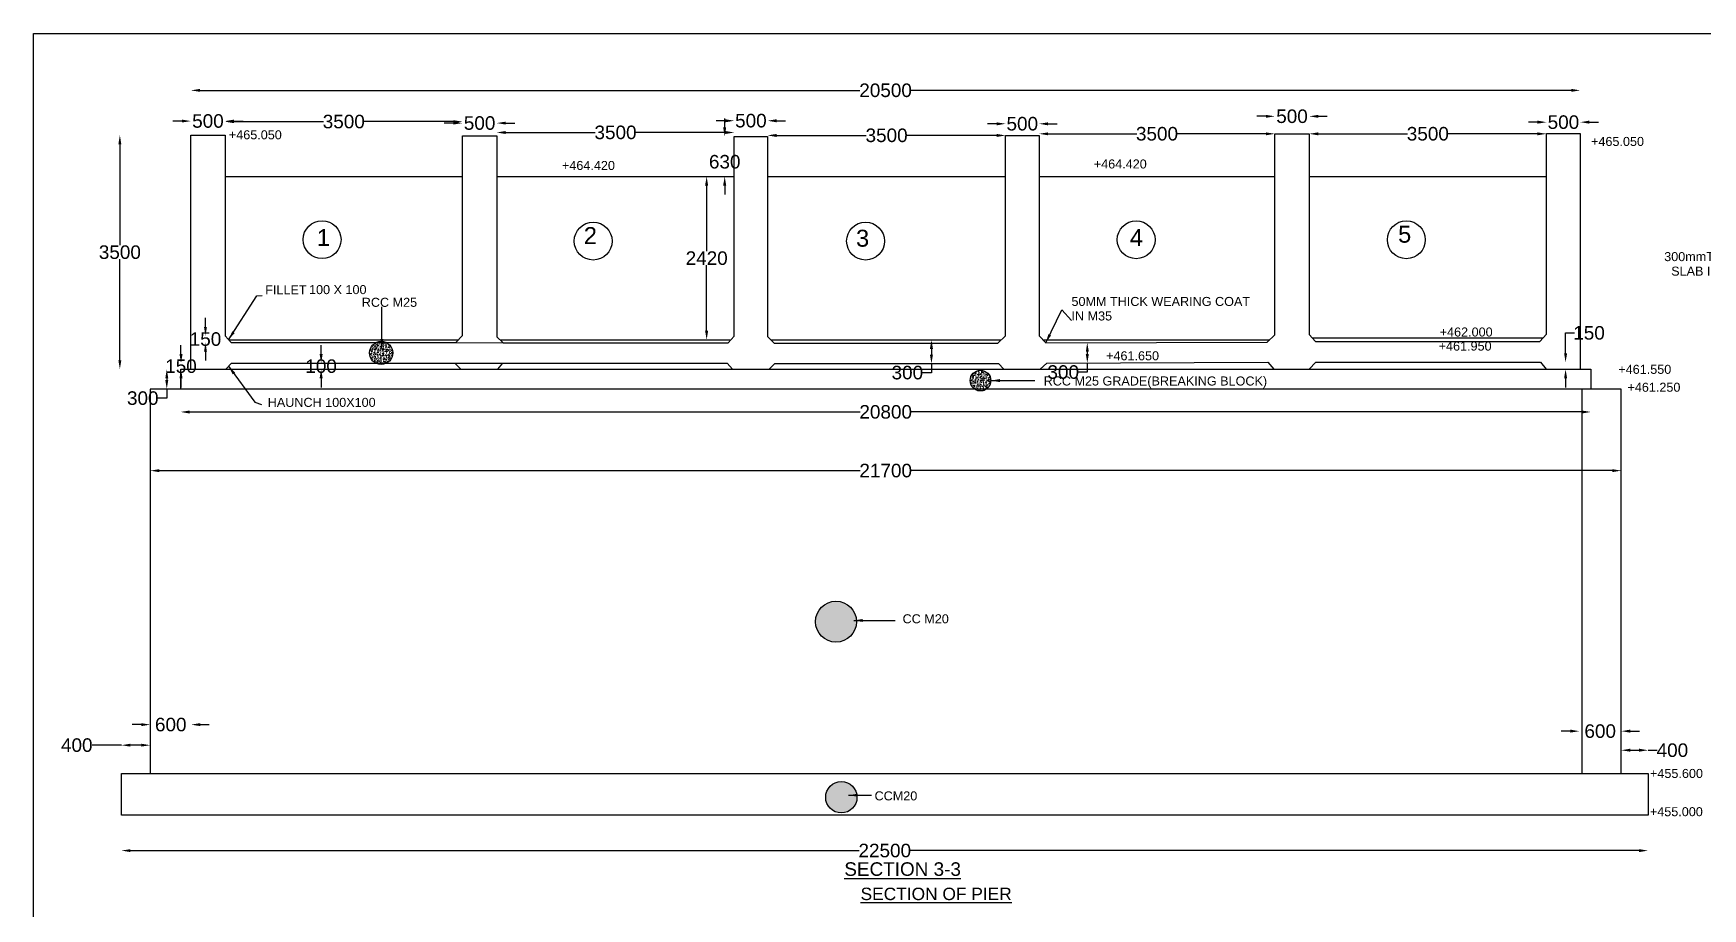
# Model space of a CAD drawing. Header units: inches. Extents: x 20490 to 23687, y 63 to 1928.
# Drawn here: x 20490 to 21970, y 1153 to 1928 of the extents above; entities that cross this region are included whole.
import ezdxf

# ---------------------------------------------------------------- set-up
doc = ezdxf.new("R2010")
doc.units = ezdxf.units.IN
doc.header["$MEASUREMENT"] = 0
doc.layers.add('DIMENSIONS', color=255, linetype='Continuous')
doc.layers.add('TEXT', color=1, linetype='Continuous')
doc.styles.get("Standard").update_dxf_attribs({"font": 'arial.ttf', "height": 12})
doc.dimstyles.get("Standard").update_dxf_attribs({"dimtxt": 12, "dimasz": 8, "dimexe": 0.18, "dimexo": 0.0625, "dimgap": 0.09, "dimtad": 0, "dimtih": 1, "dimtoh": 1, "dimdec": 4, "dimzin": 0, "dimdsep": 46, "dimtxsty": 'Standard', "dimcen": 0.09, "dimse1": 1, "dimse2": 1, "dimadec": 0, "dimazin": 0, "dimtfac": 1, "dimtdec": 4, "dimtofl": 0, "dimtmove": 0, "dimatfit": 3, "dimfxl": 1, "dimtolj": 1, "dimtzin": 0, "dimarcsym": 0})
pattern_1 = [(50, (0, 0), (3.5863009, -0.31376067), [0.375, -4.125]), (355, (0, 0), (-0.69375667, 3.7609607), [0.3, -3.3]), (100.4514, (0.299, -0.026), (2.8925469, 3.4471977), [0.31870095, -3.50571056]), (46.1842, (0, 1), (5.3362052, -0.8275951), [0.5625, -6.1875]), (96.6356, (0.4447, 0.931), (4.6733135, 4.8705894), [0.4780514, -5.258565]), (351.1842, (0, 1), (4.6733097, 4.870593), [0.45, -4.95]), (21, (0.5, 0.75), (2.98453526, -2.01309445), [0.375, -4.125]), (326, (0.5, 0.75), (1.21657666, 3.6257502), [0.3, -3.3]), (71.4514, (0.7487, 0.5822), (4.20111314, 1.6126525), [0.31870095, -3.50571056]), (37.5, (0, 0), (0.06079928, 1.66446927), [0, -3.26, 0, -3.35, 0, -3.3125]), (7.5, (0, 0), (1.31534769, 1.97205856), [0, -1.91, 0, -3.185, 0, -1.2625]), (327.5, (-1.115, 0), (2.66911218, -0.11277436), [0, -1.25, 0, -3.9, 0, -5.175]), (317.5, (-1.615, 0), (2.91593085, 0.5005249), [0, -1.625, 0, -2.59, 0, -3.675])]

# ---------------------------------------------------------------- blocks, each defined once
blk = doc.blocks.new('*D1')
at = {"layer": 'Defpoints', "color": 0, "transparency": 16777216}
for p in [(20660.1, 1850.7), (20629.8, 1838.2), (20660.1, 1838.2)]:
    blk.add_point(p, dxfattribs=at)
at = {"layer": 'DIMENSIONS', "color": 0, "lineweight": -2, "transparency": 16777216}
for p, q in [((20621.8, 1850.7), (20613.8, 1850.7)), ((20668.1, 1850.7), (20676.1, 1850.7))]:
    blk.add_line(p, q, dxfattribs=at)
at = {"layer": 'DIMENSIONS', "color": 0, "transparency": 16777216}
for points in [[(20621.8, 1852), (20621.8, 1849.4), (20629.8, 1850.7)], [(20668.1, 1852), (20668.1, 1849.4), (20660.1, 1850.7)]]:
    blk.add_solid(points, dxfattribs=at)
at = {"layer": 'DIMENSIONS', "color": 0, "transparency": 16777216, "insert": (20644.9, 1850.7), "char_height": 12, "attachment_point": 5}
blk.add_mtext('\\A1;500', dxfattribs=at)
blk = doc.blocks.new('*D2')
at = {"layer": 'Defpoints', "color": 0, "transparency": 16777216}
for p in [(20870.4, 1850.2), (20660.1, 1838.2), (20870.4, 1837.5)]:
    blk.add_point(p, dxfattribs=at)
at = {"layer": 'DIMENSIONS', "color": 0, "lineweight": -2, "transparency": 16777216}
for p, q in [((20668.1, 1850.2), (20747.3, 1850.2)), ((20862.4, 1850.2), (20783.2, 1850.2))]:
    blk.add_line(p, q, dxfattribs=at)
at = {"layer": 'DIMENSIONS', "color": 0, "transparency": 16777216}
for points in [[(20668.1, 1851.5), (20668.1, 1848.8), (20660.1, 1850.2)], [(20862.4, 1851.5), (20862.4, 1848.8), (20870.4, 1850.2)]]:
    blk.add_solid(points, dxfattribs=at)
at = {"layer": 'DIMENSIONS', "color": 0, "transparency": 16777216, "insert": (20765.3, 1850.2), "char_height": 12, "attachment_point": 5}
blk.add_mtext('\\A1;3500', dxfattribs=at)
blk = doc.blocks.new('*D3')
at = {"layer": 'Defpoints', "color": 0, "transparency": 16777216}
for p in [(20870.4, 1837.6), (20900.9, 1848.9), (20900.9, 1837.5)]:
    blk.add_point(p, dxfattribs=at)
at = {"layer": 'DIMENSIONS', "color": 0, "lineweight": -2, "transparency": 16777216}
for p, q in [((20862.4, 1848.9), (20854.4, 1848.9)), ((20908.9, 1848.9), (20916.9, 1848.9))]:
    blk.add_line(p, q, dxfattribs=at)
at = {"layer": 'DIMENSIONS', "color": 0, "transparency": 16777216}
for points in [[(20862.4, 1850.2), (20862.4, 1847.6), (20870.4, 1848.9)], [(20908.9, 1850.2), (20908.9, 1847.6), (20900.9, 1848.9)]]:
    blk.add_solid(points, dxfattribs=at)
at = {"layer": 'DIMENSIONS', "color": 0, "transparency": 16777216, "insert": (20885.7, 1848.9), "char_height": 12, "attachment_point": 5}
blk.add_mtext('\\A1;500', dxfattribs=at)
blk = doc.blocks.new('*D4')
at = {"layer": 'Defpoints', "color": 0, "transparency": 16777216}
for p in [(20900.9, 1837.5), (21111.5, 1840.6), (21111.5, 1837.5)]:
    blk.add_point(p, dxfattribs=at)
at = {"layer": 'DIMENSIONS', "color": 0, "lineweight": -2, "transparency": 16777216}
for p, q in [((20908.9, 1840.6), (20988.2, 1840.6)), ((21103.5, 1840.6), (21024.2, 1840.6))]:
    blk.add_line(p, q, dxfattribs=at)
at = {"layer": 'DIMENSIONS', "color": 0, "transparency": 16777216}
for points in [[(20908.9, 1841.9), (20908.9, 1839.2), (20900.9, 1840.6)], [(21103.5, 1841.9), (21103.5, 1839.2), (21111.5, 1840.6)]]:
    blk.add_solid(points, dxfattribs=at)
at = {"layer": 'DIMENSIONS', "color": 0, "transparency": 16777216, "insert": (21006.2, 1840.6), "char_height": 12, "attachment_point": 5}
blk.add_mtext('\\A1;3500', dxfattribs=at)
blk = doc.blocks.new('*D5')
at = {"layer": 'Defpoints', "color": 0, "transparency": 16777216}
for p in [(21141, 1851), (21111.5, 1837.1), (21141, 1837.1)]:
    blk.add_point(p, dxfattribs=at)
at = {"layer": 'DIMENSIONS', "color": 0, "lineweight": -2, "transparency": 16777216}
for p, q in [((21103.5, 1851), (21095.5, 1851)), ((21149, 1851), (21157, 1851))]:
    blk.add_line(p, q, dxfattribs=at)
at = {"layer": 'DIMENSIONS', "color": 0, "transparency": 16777216}
for points in [[(21103.5, 1852.3), (21103.5, 1849.6), (21111.5, 1851)], [(21149, 1852.3), (21149, 1849.6), (21141, 1851)]]:
    blk.add_solid(points, dxfattribs=at)
at = {"layer": 'DIMENSIONS', "color": 0, "transparency": 16777216, "insert": (21126.2, 1851), "char_height": 12, "attachment_point": 5}
blk.add_mtext('\\A1;500', dxfattribs=at)
blk = doc.blocks.new('*D6')
at = {"layer": 'Defpoints', "color": 0, "transparency": 16777216}
for p in [(21141, 1837.1), (21352, 1838), (21352, 1838)]:
    blk.add_point(p, dxfattribs=at)
at = {"layer": 'DIMENSIONS', "color": 0, "lineweight": -2, "transparency": 16777216}
for p, q in [((21149, 1838), (21228.5, 1838)), ((21344, 1838), (21264.5, 1838))]:
    blk.add_line(p, q, dxfattribs=at)
at = {"layer": 'DIMENSIONS', "color": 0, "transparency": 16777216}
for points in [[(21149, 1839.3), (21149, 1836.6), (21141, 1838)], [(21344, 1839.3), (21344, 1836.6), (21352, 1838)]]:
    blk.add_solid(points, dxfattribs=at)
at = {"layer": 'DIMENSIONS', "color": 0, "transparency": 16777216, "insert": (21246.5, 1838), "char_height": 12, "attachment_point": 5}
blk.add_mtext('\\A1;3500', dxfattribs=at)
blk = doc.blocks.new('*D7')
at = {"layer": 'Defpoints', "color": 0, "transparency": 16777216}
for p in [(21352, 1838), (21381.7, 1848.3), (21381.7, 1838)]:
    blk.add_point(p, dxfattribs=at)
at = {"layer": 'DIMENSIONS', "color": 0, "lineweight": -2, "transparency": 16777216}
for p, q in [((21344, 1848.3), (21336, 1848.3)), ((21389.7, 1848.3), (21397.7, 1848.3))]:
    blk.add_line(p, q, dxfattribs=at)
at = {"layer": 'DIMENSIONS', "color": 0, "transparency": 16777216}
for points in [[(21344, 1849.6), (21344, 1846.9), (21352, 1848.3)], [(21389.7, 1849.6), (21389.7, 1846.9), (21381.7, 1848.3)]]:
    blk.add_solid(points, dxfattribs=at)
at = {"layer": 'DIMENSIONS', "color": 0, "transparency": 16777216, "insert": (21366.8, 1848.3), "char_height": 12, "attachment_point": 5}
blk.add_mtext('\\A1;500', dxfattribs=at)
blk = doc.blocks.new('*D8')
at = {"layer": 'Defpoints', "color": 0, "transparency": 16777216}
for p in [(21381.7, 1838), (21590.7, 1839.4), (21590.7, 1839.4)]:
    blk.add_point(p, dxfattribs=at)
at = {"layer": 'DIMENSIONS', "color": 0, "lineweight": -2, "transparency": 16777216}
for p, q in [((21389.7, 1839.4), (21468.2, 1839.4)), ((21582.7, 1839.4), (21504.2, 1839.4))]:
    blk.add_line(p, q, dxfattribs=at)
at = {"layer": 'DIMENSIONS', "color": 0, "transparency": 16777216}
for points in [[(21389.7, 1840.7), (21389.7, 1838.1), (21381.7, 1839.4)], [(21582.7, 1840.7), (21582.7, 1838.1), (21590.7, 1839.4)]]:
    blk.add_solid(points, dxfattribs=at)
at = {"layer": 'DIMENSIONS', "color": 0, "transparency": 16777216, "insert": (21486.2, 1839.4), "char_height": 12, "attachment_point": 5}
blk.add_mtext('\\A1;3500', dxfattribs=at)
blk = doc.blocks.new('*D9')
at = {"layer": 'Defpoints', "color": 0, "transparency": 16777216}
for p in [(21621.1, 1854.9), (21590.7, 1839.4), (21621.1, 1839.4)]:
    blk.add_point(p, dxfattribs=at)
at = {"layer": 'DIMENSIONS', "color": 0, "lineweight": -2, "transparency": 16777216}
for p, q in [((21582.7, 1854.9), (21574.7, 1854.9)), ((21629.1, 1854.9), (21637.1, 1854.9))]:
    blk.add_line(p, q, dxfattribs=at)
at = {"layer": 'DIMENSIONS', "color": 0, "transparency": 16777216}
for points in [[(21582.7, 1856.2), (21582.7, 1853.6), (21590.7, 1854.9)], [(21629.1, 1856.2), (21629.1, 1853.6), (21621.1, 1854.9)]]:
    blk.add_solid(points, dxfattribs=at)
at = {"layer": 'DIMENSIONS', "color": 0, "transparency": 16777216, "insert": (21605.9, 1854.9), "char_height": 12, "attachment_point": 5}
blk.add_mtext('\\A1;500', dxfattribs=at)
blk = doc.blocks.new('*D10')
at = {"layer": 'Defpoints', "color": 0, "transparency": 16777216}
for p in [(21621.1, 1839.4), (21831.5, 1839.4), (21831.5, 1839.4)]:
    blk.add_point(p, dxfattribs=at)
at = {"layer": 'DIMENSIONS', "color": 0, "lineweight": -2, "transparency": 16777216}
for p, q in [((21629.1, 1839.4), (21708.4, 1839.4)), ((21823.5, 1839.4), (21744.3, 1839.4))]:
    blk.add_line(p, q, dxfattribs=at)
at = {"layer": 'DIMENSIONS', "color": 0, "transparency": 16777216}
for points in [[(21629.1, 1840.7), (21629.1, 1838.1), (21621.1, 1839.4)], [(21823.5, 1840.7), (21823.5, 1838.1), (21831.5, 1839.4)]]:
    blk.add_solid(points, dxfattribs=at)
at = {"layer": 'DIMENSIONS', "color": 0, "transparency": 16777216, "insert": (21726.3, 1839.4), "char_height": 12, "attachment_point": 5}
blk.add_mtext('\\A1;3500', dxfattribs=at)
blk = doc.blocks.new('*D11')
at = {"layer": 'Defpoints', "color": 0, "transparency": 16777216}
for p in [(21861.5, 1849.7), (21831.5, 1839.6), (21861.5, 1839.5)]:
    blk.add_point(p, dxfattribs=at)
at = {"layer": 'DIMENSIONS', "color": 0, "lineweight": -2, "transparency": 16777216}
for p, q in [((21823.5, 1849.7), (21815.5, 1849.7)), ((21869.5, 1849.7), (21877.5, 1849.7))]:
    blk.add_line(p, q, dxfattribs=at)
at = {"layer": 'DIMENSIONS', "color": 0, "transparency": 16777216}
for points in [[(21823.5, 1851.1), (21823.5, 1848.4), (21831.5, 1849.7)], [(21869.5, 1851.1), (21869.5, 1848.4), (21861.5, 1849.7)]]:
    blk.add_solid(points, dxfattribs=at)
at = {"layer": 'DIMENSIONS', "color": 0, "transparency": 16777216, "insert": (21846.5, 1849.7), "char_height": 12, "attachment_point": 5}
blk.add_mtext('\\A1;500', dxfattribs=at)
blk = doc.blocks.new('*D12')
at = {"layer": 'Defpoints', "color": 0, "transparency": 16777216}
for p in [(21861.5, 1877.9), (20629.8, 1838.2), (21861.5, 1839.6)]:
    blk.add_point(p, dxfattribs=at)
at = {"layer": 'DIMENSIONS', "color": 0, "lineweight": -2, "transparency": 16777216}
for p, q in [((20637.8, 1877.9), (21222.9, 1877.9)), ((21853.5, 1877.9), (21268.4, 1877.9))]:
    blk.add_line(p, q, dxfattribs=at)
at = {"layer": 'DIMENSIONS', "color": 0, "transparency": 16777216}
for points in [[(20637.8, 1879.2), (20637.8, 1876.6), (20629.8, 1877.9)], [(21853.5, 1879.2), (21853.5, 1876.6), (21861.5, 1877.9)]]:
    blk.add_solid(points, dxfattribs=at)
at = {"layer": 'DIMENSIONS', "color": 0, "transparency": 16777216, "insert": (21245.6, 1877.9), "char_height": 12, "attachment_point": 5}
blk.add_mtext('\\A1;20500', dxfattribs=at)
blk = doc.blocks.new('*D13')
at = {"layer": 'Defpoints', "color": 0, "transparency": 16777216}
for p in [(20629.8, 1838.2), (20566.8, 1630.8), (20629.8, 1630.8)]:
    blk.add_point(p, dxfattribs=at)
at = {"layer": 'DIMENSIONS', "color": 0, "lineweight": -2, "transparency": 16777216}
for p, q in [((20566.8, 1830.2), (20566.8, 1740.7)), ((20566.8, 1638.8), (20566.8, 1728.3))]:
    blk.add_line(p, q, dxfattribs=at)
at = {"layer": 'DIMENSIONS', "color": 0, "transparency": 16777216}
for points in [[(20565.5, 1830.2), (20568.1, 1830.2), (20566.8, 1838.2)], [(20565.5, 1638.8), (20568.1, 1638.8), (20566.8, 1630.8)]]:
    blk.add_solid(points, dxfattribs=at)
at = {"layer": 'DIMENSIONS', "color": 0, "transparency": 16777216, "insert": (20566.8, 1734.5), "char_height": 12, "attachment_point": 5}
blk.add_mtext('\\A1;3500', dxfattribs=at)
blk = doc.blocks.new('*D14')
at = {"layer": 'Defpoints', "color": 0, "transparency": 16777216}
for p in [(20660.1, 1660.4), (20642.7, 1654.5), (20665.4, 1654.5)]:
    blk.add_point(p, dxfattribs=at)
at = {"layer": 'DIMENSIONS', "color": 0, "lineweight": -2, "transparency": 16777216}
for p, q in [((20642.7, 1668.4), (20642.7, 1676.4)), ((20642.7, 1646.5), (20642.7, 1638.5))]:
    blk.add_line(p, q, dxfattribs=at)
at = {"layer": 'DIMENSIONS', "color": 0, "transparency": 16777216}
for points in [[(20641.4, 1668.4), (20644, 1668.4), (20642.7, 1660.4)], [(20641.4, 1646.5), (20644, 1646.5), (20642.7, 1654.5)]]:
    blk.add_solid(points, dxfattribs=at)
at = {"layer": 'DIMENSIONS', "color": 0, "transparency": 16777216, "insert": (20642.7, 1657.5), "char_height": 12, "attachment_point": 5}
blk.add_mtext('\\A1;150', dxfattribs=at)
blk = doc.blocks.new('*D15')
at = {"layer": 'Defpoints', "color": 0, "transparency": 16777216}
for p in [(20620.8, 1630.8), (20608.4, 1613.2), (20620.8, 1613.2)]:
    blk.add_point(p, dxfattribs=at)
at = {"layer": 'DIMENSIONS', "color": 0, "lineweight": -2, "transparency": 16777216}
for p, q in [((20608.4, 1622.8), (20608.4, 1621.2)), ((20608.4, 1613.2), (20608.4, 1605.2)), ((20608.4, 1605.2), (20600.4, 1605.2))]:
    blk.add_line(p, q, dxfattribs=at)
at = {"layer": 'DIMENSIONS', "color": 0, "transparency": 16777216}
for points in [[(20607.1, 1622.8), (20609.7, 1622.8), (20608.4, 1630.8)], [(20607.1, 1621.2), (20609.7, 1621.2), (20608.4, 1613.2)]]:
    blk.add_solid(points, dxfattribs=at)
at = {"layer": 'DIMENSIONS', "color": 0, "transparency": 16777216, "insert": (20587.1, 1605.2), "char_height": 12, "attachment_point": 5}
blk.add_mtext('\\A1;300', dxfattribs=at)
blk = doc.blocks.new('*D16')
at = {"layer": 'Defpoints', "color": 0, "transparency": 16777216}
for p in [(20620.7, 1613.2), (21870.7, 1613.2), (21870.7, 1593)]:
    blk.add_point(p, dxfattribs=at)
at = {"layer": 'DIMENSIONS', "color": 0, "lineweight": -2, "transparency": 16777216}
for p, q in [((20628.7, 1593), (21223, 1593)), ((21862.7, 1593), (21268.5, 1593))]:
    blk.add_line(p, q, dxfattribs=at)
at = {"layer": 'DIMENSIONS', "color": 0, "transparency": 16777216}
for points in [[(20628.7, 1594.3), (20628.7, 1591.6), (20620.7, 1593)], [(21862.7, 1594.3), (21862.7, 1591.6), (21870.7, 1593)]]:
    blk.add_solid(points, dxfattribs=at)
at = {"layer": 'DIMENSIONS', "color": 0, "transparency": 16777216, "insert": (21245.7, 1593), "char_height": 12, "attachment_point": 5}
blk.add_mtext('\\A1;20800', dxfattribs=at)
blk = doc.blocks.new('*D17')
at = {"layer": 'Defpoints', "color": 0, "transparency": 16777216}
for p in [(20593.7, 1550.5), (21897.8, 1550.5), (21897.8, 1541)]:
    blk.add_point(p, dxfattribs=at)
at = {"layer": 'DIMENSIONS', "color": 0, "lineweight": -2, "transparency": 16777216}
for p, q in [((20601.7, 1541), (21223, 1541)), ((21889.8, 1541), (21268.5, 1541))]:
    blk.add_line(p, q, dxfattribs=at)
at = {"layer": 'DIMENSIONS', "color": 0, "transparency": 16777216}
for points in [[(20601.7, 1542.3), (20601.7, 1539.7), (20593.7, 1541)], [(21889.8, 1542.3), (21889.8, 1539.7), (21897.8, 1541)]]:
    blk.add_solid(points, dxfattribs=at)
at = {"layer": 'DIMENSIONS', "color": 0, "transparency": 16777216, "insert": (21245.7, 1541), "char_height": 12, "attachment_point": 5}
blk.add_mtext('\\A1;21700', dxfattribs=at)
blk = doc.blocks.new('*D18')
at = {"layer": 'Defpoints', "color": 0, "transparency": 16777216}
for p in [(21921.5, 1293.3), (21897.8, 1272.7), (21921.5, 1272.7)]:
    blk.add_point(p, dxfattribs=at)
at = {"layer": 'DIMENSIONS', "color": 0, "lineweight": -2, "transparency": 16777216}
for p, q in [((21905.8, 1293.3), (21913.5, 1293.3)), ((21921.5, 1293.3), (21929.5, 1293.3))]:
    blk.add_line(p, q, dxfattribs=at)
at = {"layer": 'DIMENSIONS', "color": 0, "transparency": 16777216}
for points in [[(21905.8, 1294.7), (21905.8, 1292), (21897.8, 1293.3)], [(21913.5, 1294.7), (21913.5, 1292), (21921.5, 1293.3)]]:
    blk.add_solid(points, dxfattribs=at)
at = {"layer": 'DIMENSIONS', "color": 0, "transparency": 16777216, "insert": (21943.1, 1293.3), "char_height": 12, "attachment_point": 5}
blk.add_mtext('\\A1;400', dxfattribs=at)
blk = doc.blocks.new('*D19')
at = {"layer": 'Defpoints', "color": 0, "transparency": 16777216}
for p in [(20593.7, 1297.8), (20568.2, 1272.7), (20593.7, 1272.7)]:
    blk.add_point(p, dxfattribs=at)
at = {"layer": 'DIMENSIONS', "color": 0, "lineweight": -2, "transparency": 16777216}
for p, q in [((20568.2, 1297.8), (20542.2, 1297.8)), ((20585.7, 1297.8), (20576.2, 1297.8))]:
    blk.add_line(p, q, dxfattribs=at)
at = {"layer": 'DIMENSIONS', "color": 0, "transparency": 16777216}
for points in [[(20576.2, 1299.1), (20576.2, 1296.5), (20568.2, 1297.8)], [(20585.7, 1299.1), (20585.7, 1296.5), (20593.7, 1297.8)]]:
    blk.add_solid(points, dxfattribs=at)
at = {"layer": 'DIMENSIONS', "color": 0, "transparency": 16777216, "insert": (20528.6, 1297.8), "char_height": 12, "attachment_point": 5}
blk.add_mtext('\\A1;400', dxfattribs=at)
blk = doc.blocks.new('*D20')
at = {"layer": 'Defpoints', "color": 0, "transparency": 16777216}
for p in [(20630, 1316), (20593.7, 1272.8), (20630, 1272.7)]:
    blk.add_point(p, dxfattribs=at)
at = {"layer": 'DIMENSIONS', "color": 0, "lineweight": -2, "transparency": 16777216}
for p, q in [((20585.7, 1316), (20577.7, 1316)), ((20638, 1316), (20646, 1316))]:
    blk.add_line(p, q, dxfattribs=at)
at = {"layer": 'DIMENSIONS', "color": 0, "transparency": 16777216}
for points in [[(20585.7, 1317.3), (20585.7, 1314.7), (20593.7, 1316)], [(20638, 1317.3), (20638, 1314.7), (20630, 1316)]]:
    blk.add_solid(points, dxfattribs=at)
at = {"layer": 'DIMENSIONS', "color": 0, "transparency": 16777216, "insert": (20611.9, 1316), "char_height": 12, "attachment_point": 5}
blk.add_mtext('\\A1;600', dxfattribs=at)
blk = doc.blocks.new('*D21')
at = {"layer": 'Defpoints', "color": 0, "transparency": 16777216}
for p in [(21860.5, 1310.2), (21860.5, 1272.7), (21897.8, 1272.8)]:
    blk.add_point(p, dxfattribs=at)
at = {"layer": 'DIMENSIONS', "color": 0, "lineweight": -2, "transparency": 16777216}
for p, q in [((21852.5, 1310.2), (21844.5, 1310.2)), ((21905.8, 1310.2), (21913.8, 1310.2))]:
    blk.add_line(p, q, dxfattribs=at)
at = {"layer": 'DIMENSIONS', "color": 0, "transparency": 16777216}
for points in [[(21852.5, 1311.6), (21852.5, 1308.9), (21860.5, 1310.2)], [(21905.8, 1311.6), (21905.8, 1308.9), (21897.8, 1310.2)]]:
    blk.add_solid(points, dxfattribs=at)
at = {"layer": 'DIMENSIONS', "color": 0, "transparency": 16777216, "insert": (21879.1, 1310.2), "char_height": 12, "attachment_point": 5}
blk.add_mtext('\\A1;600', dxfattribs=at)
blk = doc.blocks.new('*D22')
at = {"layer": 'Defpoints', "color": 0, "transparency": 16777216}
for p in [(20568.2, 1235.8), (21921.5, 1235.8), (20568.2, 1204.4)]:
    blk.add_point(p, dxfattribs=at)
at = {"layer": 'DIMENSIONS', "color": 0, "lineweight": -2, "transparency": 16777216}
for p, q in [((20576.2, 1204.4), (21222.1, 1204.4)), ((21913.5, 1204.4), (21267.6, 1204.4))]:
    blk.add_line(p, q, dxfattribs=at)
at = {"layer": 'DIMENSIONS', "color": 0, "transparency": 16777216}
for points in [[(20576.2, 1205.7), (20576.2, 1203.1), (20568.2, 1204.4)], [(21913.5, 1205.7), (21913.5, 1203.1), (21921.5, 1204.4)]]:
    blk.add_solid(points, dxfattribs=at)
at = {"layer": 'DIMENSIONS', "color": 0, "transparency": 16777216, "insert": (21244.9, 1204.4), "char_height": 12, "attachment_point": 5}
blk.add_mtext('\\A1;22500', dxfattribs=at)
blk = doc.blocks.new('*D129')
at = {"layer": 'Defpoints', "color": 0, "transparency": 16777216}
for p in [(20739.4, 1636.3), (20739.4, 1630.8), (20745.2, 1630.8)]:
    blk.add_point(p, dxfattribs=at)
at = {"layer": 'DIMENSIONS', "color": 0, "lineweight": -2, "transparency": 16777216}
for p, q in [((20745.2, 1644.3), (20745.2, 1652.3)), ((20745.2, 1622.8), (20745.2, 1614.8))]:
    blk.add_line(p, q, dxfattribs=at)
at = {"layer": 'DIMENSIONS', "color": 0, "transparency": 16777216}
for points in [[(20743.9, 1644.3), (20746.6, 1644.3), (20745.2, 1636.3)], [(20743.9, 1622.8), (20746.6, 1622.8), (20745.2, 1630.8)]]:
    blk.add_solid(points, dxfattribs=at)
at = {"layer": 'DIMENSIONS', "color": 0, "transparency": 16777216, "insert": (20745.2, 1633.5), "char_height": 12, "attachment_point": 5}
blk.add_mtext('\\A1;100', dxfattribs=at)
blk = doc.blocks.new('*D130')
at = {"layer": 'Defpoints', "color": 0, "transparency": 16777216}
for p in [(21286.3, 1656.9), (21286.3, 1635.8), (21286.3, 1635.8)]:
    blk.add_point(p, dxfattribs=at)
at = {"layer": 'DIMENSIONS', "color": 0, "lineweight": -2, "transparency": 16777216}
for p, q in [((21286.3, 1648.9), (21286.3, 1643.8)), ((21286.3, 1627.8), (21278.3, 1627.8)), ((21286.3, 1635.8), (21286.3, 1627.8))]:
    blk.add_line(p, q, dxfattribs=at)
at = {"layer": 'DIMENSIONS', "color": 0, "transparency": 16777216}
for points in [[(21284.9, 1648.9), (21287.6, 1648.9), (21286.3, 1656.9)], [(21284.9, 1643.8), (21287.6, 1643.8), (21286.3, 1635.8)]]:
    blk.add_solid(points, dxfattribs=at)
at = {"layer": 'DIMENSIONS', "color": 0, "transparency": 16777216, "insert": (21264.9, 1627.8), "char_height": 12, "attachment_point": 5}
blk.add_mtext('\\A1;300', dxfattribs=at)
blk = doc.blocks.new('*D131')
at = {"layer": 'Defpoints', "color": 0, "transparency": 16777216}
for p in [(21425.3, 1654.3), (21424.4, 1636.3), (21425.4, 1636.3)]:
    blk.add_point(p, dxfattribs=at)
at = {"layer": 'DIMENSIONS', "color": 0, "lineweight": -2, "transparency": 16777216}
for p, q in [((21424.4, 1646.3), (21424.4, 1644.3)), ((21424.4, 1628.3), (21416.4, 1628.3)), ((21424.4, 1636.3), (21424.4, 1628.3))]:
    blk.add_line(p, q, dxfattribs=at)
at = {"layer": 'DIMENSIONS', "color": 0, "transparency": 16777216}
for points in [[(21423.1, 1646.3), (21425.8, 1646.3), (21424.4, 1654.3)], [(21423.1, 1644.3), (21425.8, 1644.3), (21424.4, 1636.3)]]:
    blk.add_solid(points, dxfattribs=at)
at = {"layer": 'DIMENSIONS', "color": 0, "transparency": 16777216, "insert": (21403.1, 1628.3), "char_height": 12, "attachment_point": 5}
blk.add_mtext('\\A1;300', dxfattribs=at)
blk = doc.blocks.new('*D132')
at = {"layer": 'Defpoints', "color": 0, "transparency": 16777216}
for p in [(21826.1, 1637), (21831.3, 1630.8), (21848.4, 1630.8)]:
    blk.add_point(p, dxfattribs=at)
at = {"layer": 'DIMENSIONS', "color": 0, "lineweight": -2, "transparency": 16777216}
for p, q in [((21848.4, 1645), (21848.4, 1663)), ((21848.4, 1663), (21856.4, 1663)), ((21848.4, 1622.8), (21848.4, 1614.8))]:
    blk.add_line(p, q, dxfattribs=at)
at = {"layer": 'DIMENSIONS', "color": 0, "transparency": 16777216}
for points in [[(21847.1, 1645), (21849.8, 1645), (21848.4, 1637)], [(21847.1, 1622.8), (21849.8, 1622.8), (21848.4, 1630.8)]]:
    blk.add_solid(points, dxfattribs=at)
at = {"layer": 'DIMENSIONS', "color": 0, "transparency": 16777216, "insert": (21869.2, 1663), "char_height": 12, "attachment_point": 5}
blk.add_mtext('\\A1;150', dxfattribs=at)
blk = doc.blocks.new('*D133')
at = {"layer": 'Defpoints', "color": 0, "transparency": 16777216}
for p in [(20621, 1630.8), (20660.8, 1630.8), (20665.7, 1636.3)]:
    blk.add_point(p, dxfattribs=at)
at = {"layer": 'DIMENSIONS', "color": 0, "lineweight": -2, "transparency": 16777216}
for p, q in [((20621, 1644.3), (20621, 1652.3)), ((20621, 1622.8), (20621, 1614.8))]:
    blk.add_line(p, q, dxfattribs=at)
at = {"layer": 'DIMENSIONS', "color": 0, "transparency": 16777216}
for points in [[(20619.7, 1644.3), (20622.4, 1644.3), (20621, 1636.3)], [(20619.7, 1622.8), (20622.4, 1622.8), (20621, 1630.8)]]:
    blk.add_solid(points, dxfattribs=at)
at = {"layer": 'DIMENSIONS', "color": 0, "transparency": 16777216, "insert": (20621, 1633.5), "char_height": 12, "attachment_point": 5}
blk.add_mtext('\\A1;150', dxfattribs=at)
blk = doc.blocks.new('*D134')
at = {"layer": 'Defpoints', "color": 0, "transparency": 16777216}
for p in [(21111.5, 1837.1), (21103, 1801.6), (21111.5, 1801.6)]:
    blk.add_point(p, dxfattribs=at)
at = {"layer": 'DIMENSIONS', "color": 0, "lineweight": -2, "transparency": 16777216}
for p, q in [((21103, 1845.1), (21103, 1853.1)), ((21103, 1793.6), (21103, 1785.6))]:
    blk.add_line(p, q, dxfattribs=at)
at = {"layer": 'DIMENSIONS', "color": 0, "transparency": 16777216}
for points in [[(21101.6, 1845.1), (21104.3, 1845.1), (21103, 1837.1)], [(21101.6, 1793.6), (21104.3, 1793.6), (21103, 1801.6)]]:
    blk.add_solid(points, dxfattribs=at)
at = {"layer": 'DIMENSIONS', "color": 0, "transparency": 16777216, "insert": (21103, 1814.6), "char_height": 12, "attachment_point": 5}
blk.add_mtext('\\A1;630', dxfattribs=at)
blk = doc.blocks.new('*D135')
at = {"layer": 'Defpoints', "color": 0, "transparency": 16777216}
for p in [(21087.3, 1801.6), (21087, 1656.9), (21087.3, 1656.9)]:
    blk.add_point(p, dxfattribs=at)
at = {"layer": 'DIMENSIONS', "color": 0, "lineweight": -2, "transparency": 16777216}
for p, q in [((21087, 1793.6), (21087, 1735.4)), ((21087, 1664.9), (21087, 1723))]:
    blk.add_line(p, q, dxfattribs=at)
at = {"layer": 'DIMENSIONS', "color": 0, "transparency": 16777216}
for points in [[(21085.6, 1793.6), (21088.3, 1793.6), (21087, 1801.6)], [(21085.6, 1664.9), (21088.3, 1664.9), (21087, 1656.9)]]:
    blk.add_solid(points, dxfattribs=at)
at = {"layer": 'DIMENSIONS', "color": 0, "transparency": 16777216, "insert": (21087, 1729.2), "char_height": 12, "attachment_point": 5}
blk.add_mtext('\\A1;2420', dxfattribs=at)

msp = doc.modelspace()

# ---------------------------------------------------------------- hatches: boundary and pattern name
at = {"layer": 'DIMENSIONS'}
h = msp.add_hatch(dxfattribs=at)
h.set_pattern_fill('AR-CONC', color=0, scale=0.5, style=0)
h.set_pattern_definition(pattern_1)
h.paths.add_polyline_path([(20803.03466, 1654.47218), (20793.90157, 1654.47218, 0.2847911675), (20788.20287, 1645.2786, 0.2744957555), (20793.55384, 1636.2661), (20803.38239, 1636.2661, 0.2744957555), (20808.73336, 1645.2786, 0.2847911675)])
h = msp.add_hatch(dxfattribs=at)
h.set_pattern_fill('AR-CONC', color=0, scale=0.5, style=0)
h.set_pattern_definition(pattern_1)
h.paths.add_polyline_path([(21338.90405, 1620.79694, 1), (21320.60439, 1620.79694, 0.2517651148), (21324.70749, 1613.16478), (21334.80095, 1613.16478, 0.2517651148)])
h.paths.add_polyline_path([(21334.80095, 1613.16478), (21324.70749, 1613.16478, 0.300722657)])
h = msp.add_hatch(dxfattribs=at)
h.set_pattern_fill('AR-CONC', color=0, scale=0.5, style=0)
h.set_pattern_definition(pattern_1)
h.paths.add_polyline_path([(21183.50032, 1407.20617, 1), (21219.76962, 1407.20617, 1)])
h.paths.add_polyline_path([(21220.25775, 1251.67861, 1), (21192.49601, 1251.67861, 1)])

# ---------------------------------------------------------------- linework, layer by layer
at = {"color": 0}
for points in [[(23646.15949, 63.2084), (20490.14615, 63.2084), (20490.14615, 1928.35646), (23646.15949, 1928.35646)], [(21870.72208, 1613.16478), (20620.78789, 1613.16478), (20620.78789, 1630.83337), (21870.72208, 1630.83337)], [(20593.73867, 1272.693), (21897.75504, 1272.693), (21897.75504, 1613.16478), (20593.73867, 1613.16478)], [(21921.54211, 1235.84953), (20568.20646, 1235.84953), (20568.20646, 1272.693), (21921.54211, 1272.693)]]:
    msp.add_lwpolyline(points, close=True, dxfattribs=at)
for points in [[(20629.78579, 1630.83337), (20629.78579, 1838.16633), (20660.10377, 1838.16633), (20660.10377, 1660.43131), (20665.38418, 1654.47218), (20864.76581, 1654.47218), (20870.41693, 1660.71276), (20870.41693, 1837.49737), (20900.94497, 1837.49737), (20900.94497, 1659.62497), (20906.6687, 1654.10783), (21105.9472, 1654.10783), (21111.45898, 1660.06152), (21111.45898, 1837.10465), (21140.98894, 1837.10465), (21140.98894, 1659.87784), (21146.85182, 1653.86954), (21345.07755, 1653.86954), (21351.95059, 1660.32632), (21351.95059, 1837.97435), (21381.69555, 1837.97435), (21381.69555, 1660.35485), (21387.61001, 1654.22857), (21583.99672, 1654.8202), (21590.74752, 1661.44618), (21590.74752, 1839.4138), (21621.13427, 1839.4138), (21621.13427, 1661.534), (21626.65921, 1655.54717), (21825.62551, 1655.54717), (21831.54642, 1661.89931), (21831.54642, 1839.5423), (21861.46502, 1839.5423), (21861.46502, 1630.83337)], [(20660.10377, 1801.56808), (20870.41693, 1801.56808)], [(20900.94497, 1801.56808), (21111.45898, 1801.56808)], [(21140.98894, 1801.56808), (21351.95059, 1801.56808)], [(21381.69555, 1801.56808), (21590.74752, 1801.56808)], [(21621.13427, 1801.56808), (21831.54642, 1801.56808)], [(21623.89674, 1658.54059), (21828.4136, 1658.53832)], [(20663.19148, 1656.94672), (20867.00456, 1656.94445)], [(20903.80684, 1656.8664), (21107.61991, 1656.86414)], [(21143.92038, 1656.87369), (21347.73345, 1656.87143)], [(21384.94247, 1656.99165), (21586.20681, 1656.98941)], [(20660.77932, 1630.83337), (20665.7253, 1636.2661), (21105.06384, 1636.2661), (21109.87499, 1630.83337)], [(20863.78876, 1636.2661), (20868.92634, 1630.83337)], [(20901.85099, 1630.83337), (20906.33549, 1636.2661)], [(21142.28799, 1630.83337), (21147.47941, 1635.79514), (21345.72513, 1635.79514), (21350.37147, 1630.83337)], [(21382.6976, 1630.83337), (21388.60933, 1636.07767), (21584.45605, 1637.09695), (21589.79008, 1630.83337)], [(21621.03717, 1630.83337), (21626.92619, 1637.00552), (21826.08884, 1637.00552), (21831.3068, 1630.83337)]]:
    msp.add_lwpolyline(points, dxfattribs=at)
at = {"layer": 'DIMENSIONS', "color": 0}
for points in [[(20864.76581, 1654.47218), (20906.6687, 1654.10783)], [(21862.84732, 1613.16478), (21862.84732, 1272.693)]]:
    msp.add_lwpolyline(points, dxfattribs=at)
for centre, radius in [((20746.06001, 1745.67022), 16.78808), ((20986.39039, 1744.38033), 16.78808), ((21227.8605, 1744.38033), 16.78808), ((21467.74665, 1745.55339), 16.78808), ((21707.22031, 1745.55339), 16.78808), ((20798.46811, 1645.2786), 10.26525), ((21329.75422, 1620.79694), 9.14983), ((21201.63497, 1407.20617), 18.13465), ((21206.37688, 1251.67861), 13.88087)]:
    msp.add_circle(centre, radius, dxfattribs=at)

# ---------------------------------------------------------------- texts
at = {"layer": 'TEXT', "color": 0}
for s, height, p in [('+465.050', 8, (20663.44112, 1834.54751)), ('+465.050', 8, (21871.01207, 1828.63899)), ('+464.420', 8, (20958.75701, 1807.35685)), ('+464.420', 8, (21430.20086, 1808.69388)), ('1', 15, (20741.46069, 1740.01698)), ('2', 15, (20978.07882, 1741.78124)), ('3', 15, (21219.40578, 1739.42889)), ('4', 15, (21462.14195, 1740.02059)), ('5', 15, (21699.93729, 1742.96103)), ('300mmTH.TROUGH', 8, (21935.83452, 1726.60518)), ('  SLAB IN VRCC M30', 8, (21935.83452, 1713.75389)), ('FILLET', 8, (20695.69562, 1697.13839)), ('100 X 100', 8, (20734.51783, 1697.38472)), ('RCC M25', 8, (20781.2707, 1686.13403)), ('50MM THICK WEARING COAT', 8, (21410.40471, 1686.89695)), ('IN M35', 8, (21410.40471, 1674.04565)), ('+462.000', 8, (21736.83348, 1659.83576)), ('+461.650', 8, (21441.10607, 1638.76303)), ('+461.950', 8, (21735.90852, 1647.35981)), ('+461.550', 8, (21895.1817, 1626.76402)), ('RCC M25 GRADE(BREAKING BLOCK)', 8, (21385.74007, 1616.43073)), ('+461.250', 8, (21903.29531, 1610.9113)), ('HAUNCH 100X100', 8, (20697.91101, 1597.49133)), ('CC M20', 8, (21260.68313, 1405.77185)), ('+455.600', 8, (21923.27563, 1268.76011)), ('CCM20', 8, (21235.83242, 1248.89177)), ('+455.000', 8, (21923.1532, 1234.87595)), ('%%USECTION 3-3', 12, (21209.01238, 1182.04574)), ('%%USECTION OF PIER', 11, (21223.42886, 1160.56202))]:
    msp.add_text(s, height=height, dxfattribs=at).set_placement(p)

# ---------------------------------------------------------------- dimensions: what is measured, and where the dimension line sits
at = {"layer": 'DIMENSIONS', "color": 0}
for base, p1, p2, text, picture, middle in [((21861.46502, 1877.89915), (20629.78579, 1838.22883), (21861.46502, 1839.6048), '20500', '*D12', (21245.62541, 1877.89915)), ((20660.10377, 1850.70165), (20629.78579, 1838.16633), (20660.10377, 1838.16633), '500', '*D1', (20644.94478, 1850.70165)), ((20870.41693, 1850.18281), (20660.10377, 1838.16633), (20870.41693, 1837.49737), '3500', '*D2', (20765.26035, 1850.18281)), ((20900.94497, 1848.88569), (20870.41693, 1837.55987), (20900.94497, 1837.49737), '500', '*D3', (20885.68095, 1848.88569)), ((21140.98894, 1850.95748), (21111.45898, 1837.10465), (21140.98894, 1837.10465), '500', '*D5', (21126.22396, 1850.95748)), ((21381.69555, 1848.27837), (21351.95059, 1837.97435), (21381.69555, 1837.97435), '500', '*D7', (21366.82307, 1848.27837)), ((21621.13427, 1854.9042), (21590.74752, 1839.4138), (21621.13427, 1839.4138), '500', '*D9', (21605.9409, 1854.9042)), ((21861.46502, 1849.72066), (21831.54642, 1839.5938), (21861.46502, 1839.5423), '500', '*D11', (21846.50572, 1849.72066)), ((21111.45898, 1840.58062), (20900.94497, 1837.49737), (21111.45898, 1837.49737), '3500', '*D4', (21006.20197, 1840.58062)), ((21351.95059, 1837.97435), (21140.98894, 1837.10465), (21351.95059, 1837.97435), '3500', '*D6', (21246.46977, 1837.97435)), ((21590.74752, 1839.4138), (21381.69555, 1837.97435), (21590.74752, 1839.4138), '3500', '*D8', (21486.22153, 1839.4138)), ((21831.54642, 1839.4138), (21621.13427, 1839.4138), (21831.54642, 1839.4138), '3500', '*D10', (21726.34034, 1839.4138)), ((21870.72208, 1592.98102), (20620.72539, 1613.16478), (21870.72208, 1613.16478), '20800', '*D16', (21245.72374, 1592.98102)), ((21897.75504, 1541.00573), (20593.73867, 1550.52352), (21897.75504, 1550.52352), '21700', '*D17', (21245.74685, 1541.00573)), ((20630.04583, 1315.98442), (20593.73867, 1272.7555), (20630.04583, 1272.693), '600', '*D20', (20611.89225, 1315.98442)), ((21860.53146, 1310.22101), (21897.75504, 1272.7555), (21860.53146, 1272.693), '600', '*D21', (21879.14325, 1310.22101)), ((21921.54211, 1293.32526), (21897.75504, 1272.693), (21921.54211, 1272.693), '400', '*D18', (21943.1096, 1293.32526)), ((20568.20646, 1204.38838), (21921.54211, 1235.84953), (20568.20646, 1235.84953), '22500', '*D22', (21244.87428, 1204.38838))]:
    dim = msp.add_linear_dim(base=base, p1=p1, p2=p2, text=text, dimstyle='Standard', dxfattribs=at)
    dim.commit()
    dim.dimension.update_dxf_attribs({"geometry": picture, "text_midpoint": middle})
for base, p1, p2, text, picture, middle in [((21102.97459, 1801.56808), (21111.45898, 1837.10465), (21111.45898, 1801.56808), '630', '*D134', (21102.97459, 1814.56808)), ((20642.71254, 1654.47218), (20660.10377, 1660.43131), (20665.38418, 1654.47218), '150', '*D14', (20642.71254, 1657.45175)), ((21848.43341, 1630.83337), (21826.08884, 1637.00552), (21831.3068, 1630.83337), '150', '*D132', (21869.19463, 1663.00552)), ((20621.03348, 1630.83337), (20665.7253, 1636.2661), (20660.77932, 1630.83337), '150', '*D133', (20621.03348, 1633.54973)), ((20745.22427, 1630.83337), (20739.40619, 1636.2661), (20739.40619, 1630.83337), '100', '*D129', (20745.22427, 1633.54973))]:
    dim = msp.add_linear_dim(base=base, p1=p1, p2=p2, angle=90, text=text, dimstyle='Standard', dxfattribs=at)
    dim.commit()
    dim.dimension.update_dxf_attribs({"geometry": picture, "text_midpoint": middle, "dimtype": 160})
for base, p1, p2, text, picture, middle in [((20566.8166, 1630.83337), (20629.78579, 1838.16633), (20629.78579, 1630.83337), '3500', '*D13', (20566.8166, 1734.49985)), ((21086.95809, 1656.86436), (21087.2865, 1801.56808), (21087.2849, 1656.86436), '2420', '*D135', (21086.95809, 1729.21622)), ((21286.26133, 1635.79514), (21286.26133, 1656.87211), (21286.26133, 1635.79514), '300', '*D130', (21264.93941, 1627.79514)), ((21424.41752, 1636.26918), (21425.3115, 1654.34215), (21425.40556, 1636.26918), '300', '*D131', (21403.09559, 1628.26918)), ((20608.38375, 1613.16478), (20620.78789, 1630.83337), (20620.78789, 1613.16478), '300', '*D15', (20587.06182, 1605.16478))]:
    dim = msp.add_linear_dim(base=base, p1=p1, p2=p2, angle=90, text=text, dimstyle='Standard', dxfattribs=at)
    dim.commit()
    dim.dimension.update_dxf_attribs({"geometry": picture, "text_midpoint": middle})
dim = msp.add_linear_dim(base=(20593.73867, 1297.78829), p1=(20568.20646, 1272.693), p2=(20593.73867, 1272.693), text='400', dimstyle='Standard', dxfattribs=at)
dim.commit()
dim.dimension.update_dxf_attribs({"geometry": '*D19', "text_midpoint": (20528.63897, 1297.78829), "dimtype": 160})

# ---------------------------------------------------------------- leaders
for points in [[(20663.19148, 1656.94672), (20688.16009, 1696.01933), (20692.98634, 1696.24895)], [(20798.9457, 1649.58765), (20798.99501, 1686.13403)], [(21387.61001, 1654.22857), (21401.98173, 1683.4555), (21410.40471, 1674.04565)], [(20663.25231, 1633.54973), (20686.53725, 1601.53346), (20692.51261, 1599.6965)], [(21338.90405, 1620.79694), (21377.93737, 1620.79694)], [(21217.43767, 1408.26958), (21254.01884, 1408.26958)], [(21212.86893, 1253.48133), (21233.17847, 1253.48133)]]:
    msp.add_leader(points, dimstyle='Standard', override={"dimgap": 0.09, "dimtad": 0}, dxfattribs=at)

doc.saveas('drawing.dxf')
